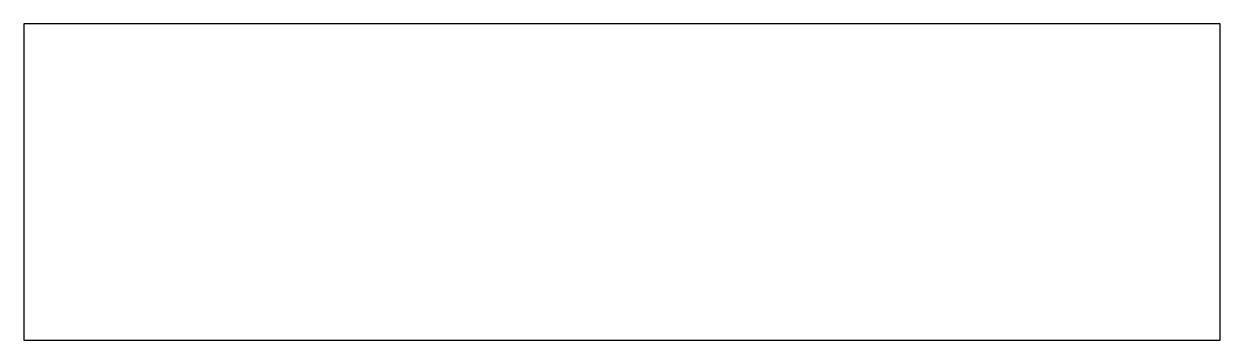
# Model space of a CAD drawing. Header units: millimetres. Extents: x 1690 to 31937, y 2562 to 10562.
import ezdxf

# ---------------------------------------------------------------- set-up
doc = ezdxf.new("R2010")
doc.units = ezdxf.units.MM

msp = doc.modelspace()

# ---------------------------------------------------------------- linework, layer by layer
at = {"color": 2}
msp.add_lwpolyline([(1690, 10562), (1690, 2562), (31937, 2562), (31937, 10562), (1690, 10562)], close=True, dxfattribs=at)

doc.saveas('drawing.dxf')
